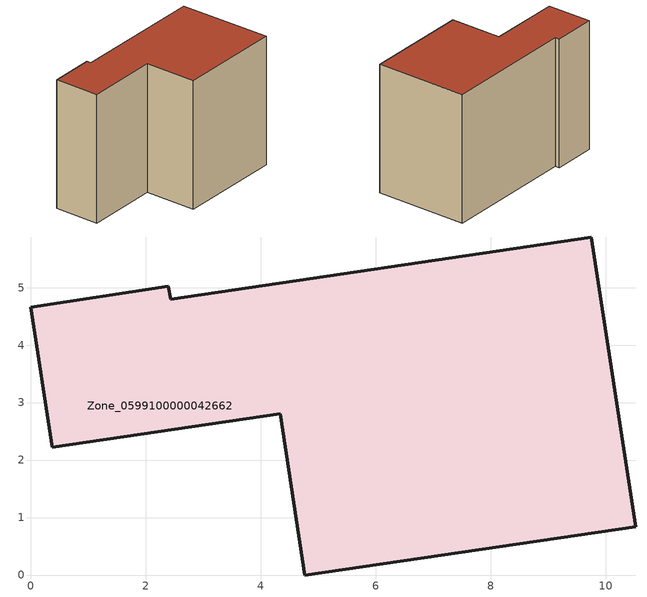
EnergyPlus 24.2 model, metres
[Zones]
Zone_0599100000042662
 floor ground (C_G): 9.75,5.88 10.52,0.84 4.76,0 4.34,2.81 0.37,2.22 0,4.66 2.39,5.02 2.43,4.8 z0
 wall outside (C_F): 0,4.66 0.37,2.22 4.34,2.81 4.76,0 10.52,0.84 9.75,5.88 2.43,4.8 2.39,5.02 0,4.66 z0:7.12
 roof outside (C_R): 2.43,4.8 2.39,5.02 0,4.66 0.37,2.22 4.34,2.81 4.76,0 10.52,0.84 9.75,5.88 z7.12
[BUILDING]
Pand.0599100000042662: North Axis=0; Terrain=City; Loads Convergence Tolerance Value=0.04; Temperature Convergence Tolerance Value=0.4; Solar Distribution=FullExterior; Maximum Number of Warmup Days=25; Minimum Number of Warmup Days=1
[Site:Location]
Rotterdam.The.Hague.AP_ZH_NLD Design_Conditions: Latitude=51.96; Longitude=4.45; Time Zone=1; Elevation=-4.5
[SITE:GROUNDTEMPERATURE:BUILDINGSURFACE]
18, 18, 18, 18, 18, 18, 18, 18, 18, 18, 18, 18
[MATERIAL] Thermal Absorptance=0.9; Solar Absorptance=0.7; Visible Absorptance=0.7
Name | Roughness | Thickness | Conductivity | Density | Specific Heat
G.TI.1946 | MediumSmooth | 0.15 | 1 | 540 | 1210
F.TI.1946 | Rough | 0.3 | 0.857143 | 1920 | 840
R.TI.1946 | MediumRough | 0.2 | 0.1 | 1500 | 1000
[CONSTRUCTION]
C_G: G.TI.1946
C_F: F.TI.1946
C_R: R.TI.1946
[ZONE]
Zone_0599100000042662: Type=1; Multiplier=1; Ceiling Height=Autocalculate; Volume=Autocalculate; Floor Area=autocalculate; Part of Total Floor Area=Yes
[ZONEINFILTRATION:DESIGNFLOWRATE]
Infil_Zone_0599100000042662: Zone or ZoneList or Space or SpaceList=Zone_0599100000042662; Schedule=AlwaysOn; Design Flow Rate Calculation Method=Flow/Area; Flow Rate per Floor Area=0.003; Constant Term Coefficient=1; Temperature Term Coefficient=0; Velocity Term Coefficient=0; Velocity Squared Term Coefficient=0
[HVACTEMPLATE:ZONE:IDEALLOADSAIRSYSTEM]
Zone_0599100000042662: Maximum Heating Supply Air Temperature=50; Minimum Cooling Supply Air Temperature=13; Maximum Heating Supply Air Humidity Ratio=0.0156; Minimum Cooling Supply Air Humidity Ratio=0.0077; Heating Limit=NoLimit; Cooling Limit=NoLimit; Dehumidification Control Type=ConstantSensibleHeatRatio; Cooling Sensible Heat Ratio=0.7; Dehumidification Setpoint=60; Humidification Control Type=None; Humidification Setpoint=30; Outdoor Air Method=None; Outdoor Air Flow Rate per Person=0.00944; Outdoor Air Flow Rate per Zone Floor Area=0; Outdoor Air Flow Rate per Zone=0; Demand Controlled Ventilation Type=None; Outdoor Air Economizer Type=NoEconomizer; Heat Recovery Type=None; Sensible Heat Recovery Effectiveness=0.7; Latent Heat Recovery Effectiveness=0.65
[ZONECONTROL:THERMOSTAT]
ThermostatControl_Zone_0599100000042662: Zone or ZoneList=Zone_0599100000042662; Control Type Schedule=DualSetpointControlType; Control 1=Thermostat_Zone_0599100000042662; Temperature Difference Between Cutout And Setpoint=0
[THERMOSTATSETPOINT:DUALSETPOINT]
Thermostat_Zone_0599100000042662: Heating Setpoint Temperature Schedule=HeatingSetpoint_Zone_0599100000042662; Cooling Setpoint Temperature Schedule=CoolingSetpoint_Zone_0599100000042662
[SCHEDULE:COMPACT]
HeatingSetpoint_Zone_0599100000042662: Through: 12/31, For: AllDays, Until: 24:00, 21
CoolingSetpoint_Zone_0599100000042662: Through: 12/31, For: AllDays, Until: 24:00, 24
DualSetpointControlType: Through: 12/31, For: AllDays, Until: 24:00, 4
AlwaysOn: Through: 12/31, For: AllDays, Until: 24:00, 1
